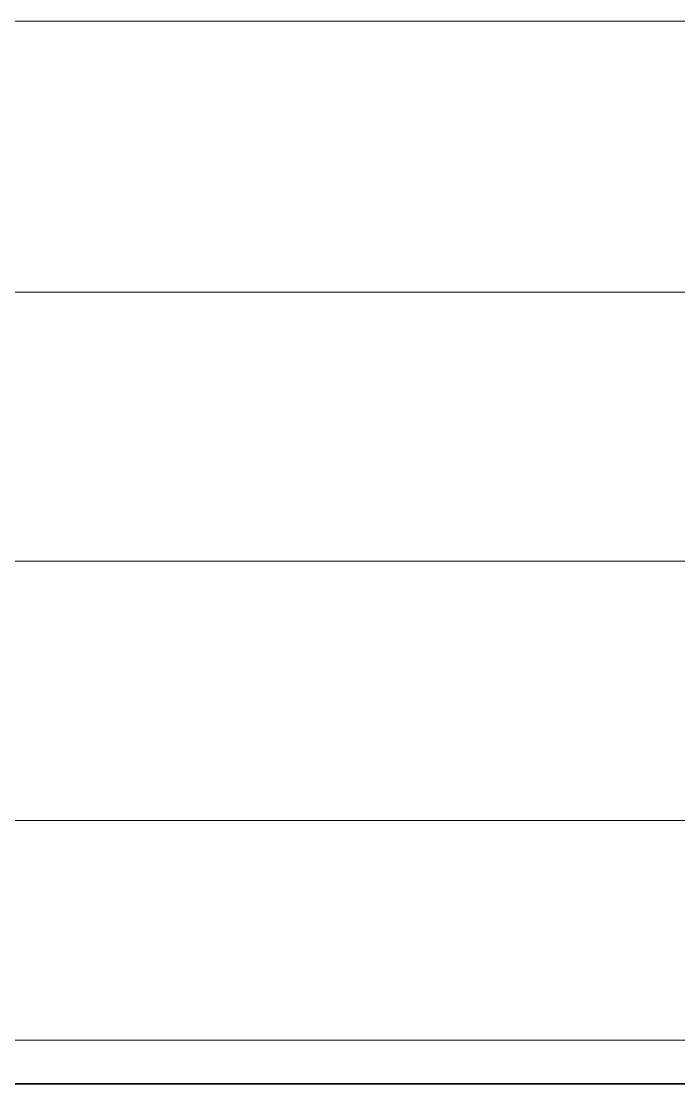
# Model space of a CAD drawing. Extents: x 1 to 297, y 1 to 210.
# Drawn here: x 97.18 to 114.23, y 1.35 to 28.9 of the extents above; entities that cross this region are included whole.
import ezdxf

# ---------------------------------------------------------------- set-up
doc = ezdxf.new("R2010")
doc.units = 0

msp = doc.modelspace()

# ---------------------------------------------------------------- linework, layer by layer
at = {"color": 7, "lineweight": 13}
for p, q in [((1.319, 28.902), (196.771, 28.902)), ((35.177, 21.874), (196.771, 21.874)), ((35.177, 14.907), (164.935, 14.907)), ((35.177, 8.179), (164.935, 8.179)), ((1.319, 2.481), (196.771, 2.481))]:
    msp.add_line(p, q, dxfattribs=at)
at = {"color": 7, "lineweight": 35}
msp.add_line((0.623, 1.354), (296.685, 1.354), dxfattribs=at)

doc.saveas('drawing.dxf')
